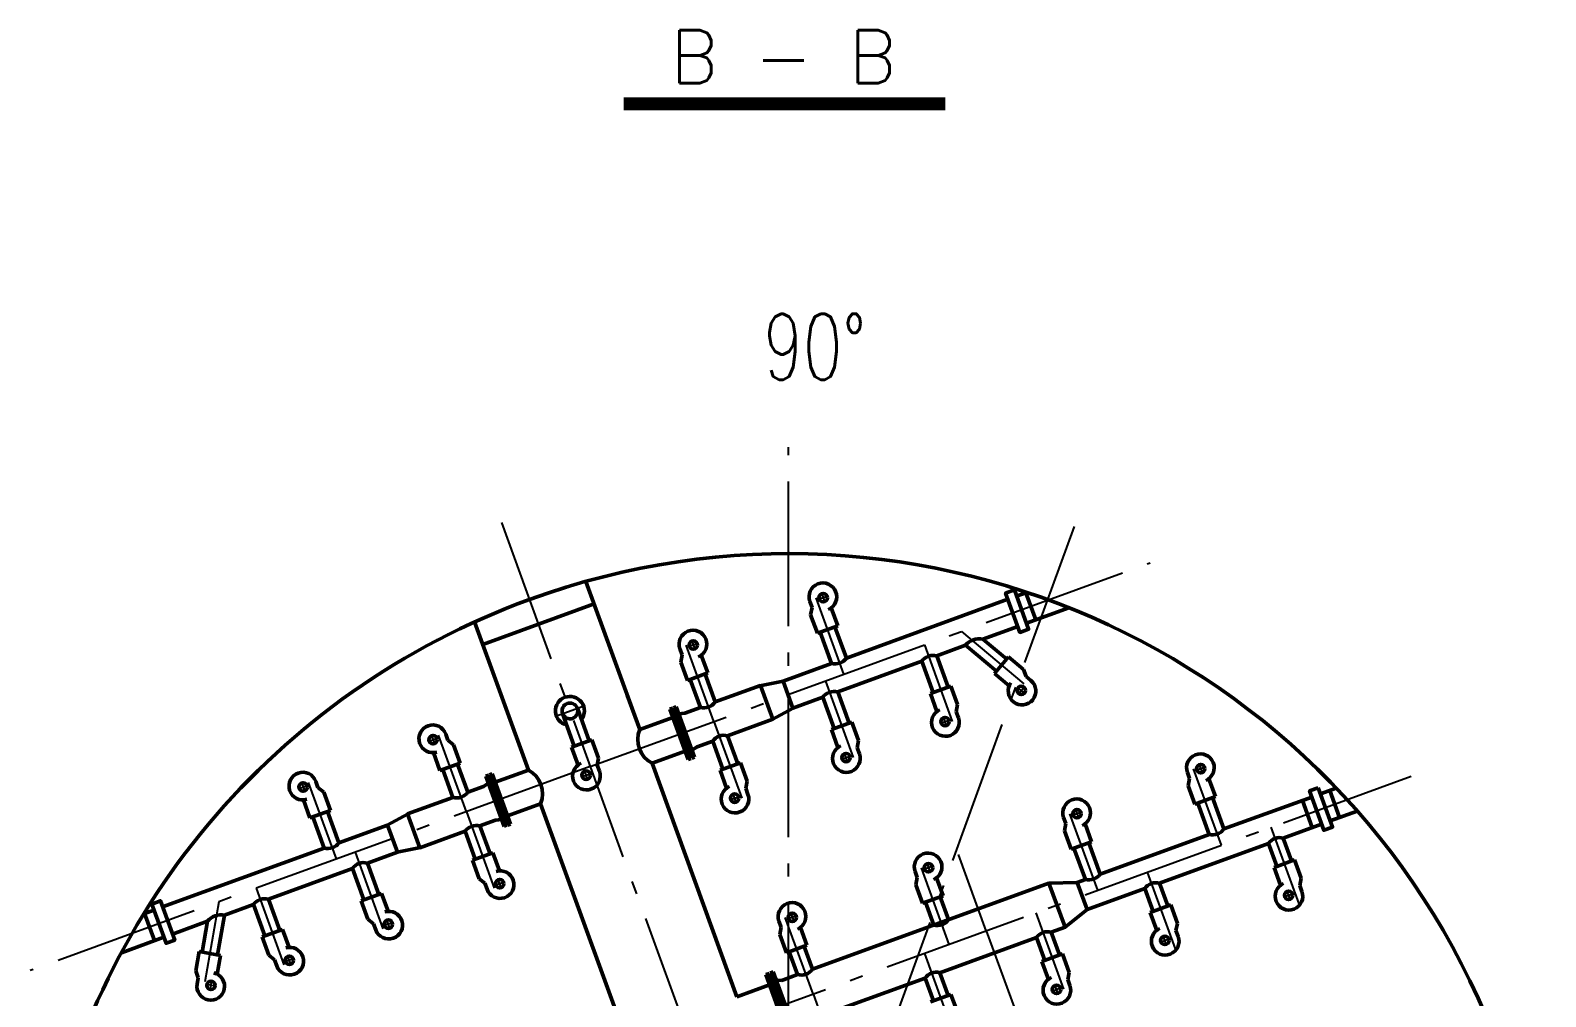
# Model space of a CAD drawing. Header units: inches. Extents: x 17 to 118917, y 16 to 84116.
# Drawn here: x 55793 to 67299, y 53252 to 60588 of the extents above; entities that cross this region are included whole.
import ezdxf

# ---------------------------------------------------------------- set-up
doc = ezdxf.new("R2010")
doc.units = ezdxf.units.IN
doc.header["$MEASUREMENT"] = 0
doc.linetypes.add('AUSGEZOGEN', pattern=[0])
doc.linetypes.add('STRICHPKT2', pattern=[1.6, 1.1, -0.2, 0.1, -0.2])
for name, color, linetype in [('02ACHSE', 3, 'STRICHPKT2'), ('02BEMASS', 3, 'AUSGEZOGEN'), ('05TEXT', 1, 'AUSGEZOGEN')]:
    doc.layers.add(name, color=color, linetype=linetype)
doc.layers.add('05KOMP', color=1, linetype='AUSGEZOGEN', lineweight=50)
doc.styles.add('HYS', font='romans.shx', dxfattribs={"width": 0.85, "bigfont": 'tcc_hzdx.shx'})
doc.styles.add('HZTXT', font='romans.shx', dxfattribs={"width": 0.7, "bigfont": 'tcc_hzdx.shx'})

msp = doc.modelspace()

# ---------------------------------------------------------------- linework, layer by layer
at = {"layer": '02ACHSE', "color": 3, "ltscale": 1000}
msp.add_line((61548.79935, 52864.04966), (61548.79935, 57423.43918), dxfattribs=at)
at = {"layer": '02ACHSE', "ltscale": 1000}
for p, q in [((59369.41734, 56851.85251), (64186.08266, 43618.17332)), ((63717.56839, 56822.69363), (58911.51604, 43618.17332)), ((60043.91072, 54998.69719), (64294.89731, 56545.92978)), ((61970.28059, 55699.83849), (61758.94995, 56280.46464)), ((61847.46629, 56293.6444), (61776.26024, 56267.72752)), ((60983.60334, 55340.71734), (60772.2727, 55921.34349)), ((60860.78904, 55934.52325), (60789.58299, 55908.60637)), ((62581.08079, 55922.15158), (62792.41143, 55341.52543)), ((62862.98858, 56024.75762), (63336.31935, 55627.58594)), ((61829.3267, 55648.53546), (62040.65733, 55067.90931)), ((63293.66175, 55548.91411), (63342.36956, 55606.96182)), ((62703.89509, 55328.34566), (62775.10114, 55354.26255)), ((59104.2181, 54656.67705), (58892.88746, 55237.3032)), ((60983.60334, 55340.71734), (61194.93397, 54760.09119)), ((60983.60334, 55340.71734), (61194.93397, 54760.09119)), ((58816.60822, 55190.50228), (58887.81427, 55216.41916)), ((60043.91072, 54998.69719), (55792.92412, 53451.46461)), ((61952.14099, 55054.72955), (62023.34704, 55080.64643)), ((59978.61393, 54921.72222), (60049.81999, 54947.6391)), ((60796.35503, 52931.37343), (66277.88049, 54926.48553)), ((64837.0333, 54402.06004), (64625.70267, 54982.68619)), ((64714.21901, 54995.86596), (64643.01295, 54969.94908)), ((57829.93097, 54831.38113), (57901.13702, 54857.29801)), ((58117.54084, 54297.5559), (57906.21021, 54878.18205)), ((61106.41763, 54746.91142), (61177.62369, 54772.8283)), ((59104.2181, 54656.67705), (59315.54873, 54076.0509)), ((59104.2181, 54656.67705), (59315.54873, 54076.0509)), ((63774.52639, 54653.84582), (63703.32033, 54627.92893)), ((63897.34068, 54060.0399), (63686.01005, 54640.66605)), ((65212.91035, 54538.8681), (65424.24099, 53958.24195)), ((65212.91035, 54538.8681), (65424.24099, 53958.24195)), ((58258.49474, 54348.85892), (58469.82537, 53768.23277)), ((63051.61732, 53752.22177), (62840.28669, 54332.84792)), ((62769.70954, 53649.61573), (62558.3789, 54230.24188)), ((62646.89524, 54243.42164), (62575.68919, 54217.50476)), ((64273.21773, 54196.84796), (64484.54837, 53616.22181)), ((64273.21773, 54196.84796), (64484.54837, 53616.22181)), ((59391.82797, 54122.85182), (59320.62192, 54096.93494)), ((57224.83285, 53972.63676), (57117.53748, 53364.13445)), ((57506.74064, 54075.24281), (57718.07128, 53494.61666)), ((65312.38177, 54009.19621), (65383.58782, 54035.11309)), ((61736.04765, 53273.39357), (61524.71702, 53854.01972)), ((61613.23336, 53867.19949), (61542.02731, 53841.2826)), ((63427.49437, 53889.02983), (63638.82501, 53308.40368)), ((58546.10461, 53815.03369), (58474.89856, 53789.11681)), ((63051.61732, 53752.22177), (63262.94796, 53171.59562)), ((64372.68915, 53667.17606), (64443.8952, 53693.09295)), ((57794.35052, 53541.41758), (57723.14447, 53515.50069)), ((62581.77101, 53581.2117), (62793.10165, 53000.58555)), ((57200.78438, 53331.28811), (57126.15969, 53344.44646)), ((61736.04765, 53273.39357), (61947.37829, 52692.76742)), ((63550.30867, 53295.22391), (63621.51472, 53321.1408))]:
    msp.add_line(p, q, dxfattribs=at)
for points in [[(61799.36481, 56318.53976), (61826.5911, 56243.73615)], [(60812.68756, 55959.41861), (60839.91385, 55884.61499)], [(63347.76654, 55551.40484), (63286.78607, 55602.57353)], [(62751.99658, 55303.4503), (62724.77029, 55378.25392)], [(58837.45367, 55240.49227), (58864.67996, 55165.68865)], [(62000.24248, 55029.83419), (61973.01619, 55104.63781)], [(64666.11752, 55020.76132), (64693.34381, 54945.9577)], [(60026.71542, 54896.82686), (59999.48913, 54971.63048)], [(57850.77642, 54881.37112), (57878.00271, 54806.5675)], [(61154.51912, 54722.01606), (61127.29283, 54796.81968)], [(63726.4249, 54678.74118), (63753.65119, 54603.93756)], [(62598.79375, 54268.317), (62626.02004, 54193.51339)], [(59370.98253, 54072.86183), (59343.75624, 54147.66545)], [(65360.48326, 53984.30085), (65333.25697, 54059.10446)], [(61565.13187, 53892.09485), (61592.35816, 53817.29123)], [(58525.25917, 53765.0437), (58498.03288, 53839.84732)], [(64420.79064, 53642.2807), (64393.56435, 53717.08432)], [(57773.50507, 53491.42758), (57746.27878, 53566.2312)], [(57157.73669, 53298.41823), (57171.55984, 53376.81321)], [(63598.41015, 53270.32855), (63571.18386, 53345.13217)]]:
    msp.add_lwpolyline(points, dxfattribs=at)
at = {"layer": '02ACHSE', "ltscale": 1000, "flags": 128}
msp.add_lwpolyline([(59796.03239, 55387.35686), (59983.97091, 55455.76089)], dxfattribs=at)
at = {"layer": '02BEMASS', "ltscale": 1000, "const_width": 100}
msp.add_lwpolyline([(60299.14288, 60029.49918), (62739.66973, 60029.49918)], dxfattribs=at)
at = {"layer": '05KOMP', "ltscale": 1000}
for p, q in [((60420.08665, 55280.8743), (60011.07698, 56404.61912)), ((63215.20743, 56269.53547), (61989.19384, 55823.30302)), ((63281.32128, 56293.59895), (63358.71715, 56321.76874)), ((63351.79823, 56319.25046), (63426.73484, 56113.36381)), ((61711.75995, 56252.23267), (61728.37643, 56206.57927)), ((61728.37643, 56206.57927), (61717.86037, 56151.87515)), ((61717.86037, 56151.87515), (61768.69668, 56012.20352)), ((61874.36232, 56204.85396), (61923.91845, 56068.69962)), ((63356.2579, 56087.7123), (63678.63957, 56205.04963)), ((59574.36329, 54973.05617), (59165.35362, 56096.80099)), ((61923.91845, 56068.69962), (61768.69668, 56012.20352)), ((63290.14404, 56063.64882), (63024.99506, 55967.14248)), ((62894.78743, 55919.75078), (62674.93066, 55839.72946)), ((60725.0827, 55893.11152), (60741.69918, 55847.45812)), ((60741.69918, 55847.45812), (60731.18312, 55792.754)), ((60887.68507, 55845.73281), (60937.2412, 55709.57847)), ((63114.97985, 55705.49593), (63221.15779, 55832.03387)), ((63335.01915, 55736.49285), (63221.15779, 55832.03387)), ((60731.18312, 55792.754), (60782.01943, 55653.08237)), ((60937.2412, 55709.57847), (60782.01943, 55653.08237)), ((61876.43073, 55782.2606), (61508.15856, 55648.2205)), ((62562.16754, 55798.68704), (61923.17656, 55566.11335)), ((63225.97388, 55612.36088), (63114.97985, 55705.49593)), ((63353.26403, 55683.85967), (63335.01915, 55736.49285)), ((61332.77984, 55613.06746), (61509.26257, 55648.62233)), ((61430.53229, 55358.12591), (61337.16079, 55614.66199)), ((61508.15856, 55648.2205), (61583.09518, 55442.33385)), ((62627.44294, 55553.29044), (62782.6647, 55609.78655)), ((62833.50102, 55470.11492), (62782.6647, 55609.78655)), ((63390.48102, 55652.6309), (63353.26403, 55683.85967)), ((60325.34707, 55541.16916), (60420.08665, 55280.8743)), ((61810.41345, 55525.07093), (61583.09518, 55442.33385)), ((62676.99906, 55417.13611), (62627.44294, 55553.29044)), ((62822.98495, 55415.4108), (62833.50102, 55470.11492)), ((60670.49402, 55442.25086), (60648.88109, 55434.3844)), ((60787.39925, 55053.80889), (60648.88109, 55434.3844)), ((60809.01218, 55061.67535), (60670.49402, 55442.25086)), ((60676.13218, 55444.30299), (60697.74511, 55452.16945)), ((60814.65034, 55063.72747), (60676.13218, 55444.30299)), ((60685.02988, 55402.31393), (60687.84896, 55403.33999)), ((60690.66804, 55404.36605), (60687.84896, 55403.33999)), ((60797.2954, 55102.63835), (60687.84896, 55403.33999)), ((60797.2954, 55102.63835), (60687.84896, 55403.33999)), ((60836.26327, 55071.59394), (60697.74511, 55452.16945)), ((60761.66491, 55405.19862), (60717.06925, 55399.07682)), ((61426.15134, 55356.53137), (61584.19918, 55442.73567)), ((62839.60143, 55369.7574), (62822.98495, 55415.4108)), ((58947.18426, 55246.0094), (58963.80074, 55200.356)), ((61875.68884, 55279.67433), (62030.9106, 55336.17043)), ((61925.24496, 55143.51999), (61875.68884, 55279.67433)), ((62081.74692, 55196.4988), (62030.9106, 55336.17043)), ((58963.80074, 55200.356), (59007.01964, 55165.20981)), ((59007.01964, 55165.20981), (59057.85595, 55025.53818)), ((59902.16178, 55146.667), (60057.38354, 55203.1631)), ((59951.71791, 55010.51266), (59902.16178, 55146.667)), ((60108.21986, 55063.49147), (60057.38354, 55203.1631)), ((60855.03641, 55148.66254), (60816.93913, 55124.68657)), ((62071.23086, 55141.79469), (62081.74692, 55196.4988)), ((62087.84734, 55096.14129), (62071.23086, 55141.79469)), ((58853.07806, 55105.19642), (58902.63419, 54969.04208)), ((58902.63419, 54969.04208), (59057.85595, 55025.53818)), ((60097.7038, 55008.78735), (60108.21986, 55063.49147)), ((60114.32028, 54963.13395), (60097.7038, 55008.78735)), ((61158.40553, 53252.35984), (60513.45815, 55024.33821)), ((60513.45815, 55024.33821), (61158.40553, 53252.35984)), ((60809.01218, 55061.67535), (60787.39925, 55053.80889)), ((60794.47633, 55101.61229), (60797.2954, 55102.63835)), ((60800.11448, 55103.66441), (60797.2954, 55102.63835)), ((60814.65034, 55063.72747), (60836.26327, 55071.59394)), ((61029.96548, 54971.8562), (61185.18724, 55028.3523)), ((61236.02356, 54888.68067), (61185.18724, 55028.3523)), ((57960.50701, 54886.88825), (57977.12349, 54841.23485)), ((59273.1711, 54933.66691), (59251.55817, 54925.80045)), ((59390.07632, 54545.22494), (59251.55817, 54925.80045)), ((59411.68925, 54553.0914), (59273.1711, 54933.66691)), ((59278.80925, 54935.71903), (59300.42218, 54943.5855)), ((59417.32741, 54555.14352), (59278.80925, 54935.71903)), ((59287.70695, 54893.72998), (59290.52603, 54894.75604)), ((59293.34511, 54895.7821), (59290.52603, 54894.75604)), ((59399.97248, 54594.0544), (59290.52603, 54894.75604)), ((59399.97248, 54594.0544), (59290.52603, 54894.75604)), ((59438.94034, 54563.00998), (59300.42218, 54943.5855)), ((61079.52161, 54835.70186), (61029.96548, 54971.8562)), ((61225.5075, 54833.97656), (61236.02356, 54888.68067)), ((64578.51266, 54954.45422), (64595.12914, 54908.80082)), ((64595.12914, 54908.80082), (64584.61308, 54854.09671)), ((64741.11503, 54907.07552), (64790.67116, 54770.92118)), ((57977.12349, 54841.23485), (58020.34239, 54806.08866)), ((58020.34239, 54806.08866), (58071.1787, 54666.41703)), ((59232.78502, 54848.73185), (59270.8823, 54872.70782)), ((61242.12398, 54788.32316), (61225.5075, 54833.97656)), ((64584.61308, 54854.09671), (64635.4494, 54714.42508)), ((64790.67116, 54770.92118), (64635.4494, 54714.42508)), ((65522.35371, 54768.07695), (64855.94655, 54525.52458)), ((65588.46757, 54792.14042), (65707.10488, 54835.32088)), ((65658.94452, 54817.79194), (65733.88113, 54611.90528)), ((57866.40081, 54746.07527), (57915.95694, 54609.92093)), ((57915.95694, 54609.92093), (58071.1787, 54666.41703)), ((59667.73479, 54716.52009), (60312.68217, 52944.54171)), ((65526.81338, 54536.53878), (65451.87677, 54742.42544)), ((65663.40418, 54586.25377), (65867.32428, 54660.47462)), ((58136.4541, 54421.02043), (58504.72626, 54555.06054)), ((58661.67009, 54640.86302), (58503.62225, 54554.65871)), ((58504.72626, 54555.06054), (58579.66287, 54349.17389)), ((58750.66064, 54382.73239), (58657.28915, 54639.26848)), ((59326.15652, 54592.19576), (59370.75219, 54598.31757)), ((59411.68925, 54553.0914), (59390.07632, 54545.22494)), ((59397.1534, 54593.02834), (59399.97248, 54594.0544)), ((59402.79155, 54595.08046), (59399.97248, 54594.0544)), ((59417.32741, 54555.14352), (59438.94034, 54563.00998)), ((63638.82004, 54612.43408), (63655.43652, 54566.78068)), ((63655.43652, 54566.78068), (63644.92046, 54512.07656)), ((63801.42241, 54565.05537), (63850.97854, 54428.90104)), ((65597.29033, 54562.1903), (65306.76021, 54456.44598)), ((63644.92046, 54512.07656), (63695.75677, 54372.40493)), ((63850.97854, 54428.90104), (63695.75677, 54372.40493)), ((64743.18344, 54484.48216), (63916.25393, 54183.50444)), ((56797.67739, 53933.74556), (58023.69098, 54379.97802)), ((58352.3446, 54266.4368), (58579.66287, 54349.17389)), ((58755.04159, 54384.32693), (58578.55886, 54348.77206)), ((59305.802, 54344.31202), (59150.58024, 54287.81591)), ((59355.35813, 54208.15768), (59305.802, 54344.31202)), ((65193.9971, 54415.40357), (64367.06759, 54114.42584)), ((57600.59051, 53992.82069), (58239.58149, 54225.39439)), ((59201.41655, 54148.14428), (59150.58024, 54287.81591)), ((62511.1889, 54202.00991), (62527.80538, 54156.35651)), ((65235.92962, 54234.14099), (65391.15138, 54290.63709)), ((65285.48574, 54097.98665), (65235.92962, 54234.14099)), ((65441.9877, 54150.96546), (65391.15138, 54290.63709)), ((59244.63545, 54112.99809), (59201.41655, 54148.14428)), ((59261.25193, 54067.34469), (59244.63545, 54112.99809)), ((62527.80538, 54156.35651), (62517.28931, 54101.65239)), ((62517.28931, 54101.65239), (62568.12563, 53961.98076)), ((62673.79127, 54154.6312), (62723.34739, 54018.47686)), ((63527.55011, 54114.65795), (63741.65059, 54119.95402)), ((63649.17248, 53780.50325), (63527.55011, 54114.65795)), ((63803.49082, 54142.46202), (63741.65059, 54119.95402)), ((63741.65059, 54119.95402), (63816.5872, 53914.06736)), ((65431.47164, 54096.26134), (65441.9877, 54150.96546)), ((65448.08811, 54050.60794), (65431.47164, 54096.26134)), ((58460.07864, 54036.49389), (58304.85688, 53979.99779)), ((58355.6932, 53840.32616), (58304.85688, 53979.99779)), ((58509.63477, 53900.33955), (58460.07864, 54036.49389)), ((62723.34739, 54018.47686), (62568.12563, 53961.98076)), ((64254.30448, 54073.38342), (63816.5872, 53914.06736)), ((56731.56354, 53909.68209), (56654.16767, 53881.5123)), ((56661.08659, 53884.03058), (56736.0232, 53678.14392)), ((57267.97062, 53871.75695), (57487.82739, 53951.77827)), ((63649.17248, 53780.50325), (63816.5872, 53914.06736)), ((64296.237, 53892.12084), (64451.45876, 53948.61695)), ((64345.79312, 53755.96651), (64296.237, 53892.12084)), ((64502.29508, 53808.94532), (64451.45876, 53948.61695)), ((56872.61401, 53727.85891), (57137.76299, 53824.36525)), ((57708.32455, 53762.87777), (57553.10278, 53706.38167)), ((57757.88067, 53626.72344), (57708.32455, 53762.87777)), ((58398.91209, 53805.17997), (58355.6932, 53840.32616)), ((58415.52857, 53759.52657), (58398.91209, 53805.17997)), ((61477.52701, 53825.78775), (61494.14349, 53780.13435)), ((61494.14349, 53780.13435), (61483.62743, 53725.43023)), ((61640.12939, 53778.40904), (61689.68551, 53642.25471)), ((64491.77901, 53754.2412), (64502.29508, 53808.94532)), ((64508.39549, 53708.5878), (64491.77901, 53754.2412)), ((56806.50015, 53703.79544), (56484.11848, 53586.4581)), ((57603.9391, 53566.71004), (57553.10278, 53706.38167)), ((61483.62743, 53725.43023), (61534.46375, 53585.7586)), ((61689.68551, 53642.25471), (61534.46375, 53585.7586)), ((57048.52948, 53448.39774), (57074.33976, 53594.77507)), ((57237.0138, 53566.09125), (57074.33976, 53594.77507)), ((57211.85349, 53423.40007), (57237.0138, 53566.09125)), ((57647.158, 53531.56385), (57603.9391, 53566.71004)), ((57663.77448, 53485.91045), (57647.158, 53531.56385)), ((63473.85651, 53520.16869), (63629.07828, 53576.66479)), ((63523.41264, 53384.01436), (63473.85651, 53520.16869)), ((63679.91459, 53436.99317), (63629.07828, 53576.66479)), ((57068.38505, 53396.35079), (57048.52948, 53448.39774)), ((57059.94865, 53348.50555), (57068.38505, 53396.35079)), ((61377.90048, 53419.72488), (61402.33249, 53428.6174)), ((61466.82572, 53175.4048), (61377.90048, 53419.72488)), ((61402.33249, 53428.6174), (61416.35531, 53390.09001)), ((61434.28204, 53440.24609), (61409.85003, 53431.35357)), ((61409.85003, 53431.35357), (61423.87286, 53392.82617)), ((61416.35531, 53390.09001), (61420.11408, 53391.45809)), ((61416.35531, 53390.09001), (61566.16014, 52978.50464)), ((61423.87286, 53392.82617), (61420.11408, 53391.45809)), ((61420.11408, 53391.45809), (61569.91891, 52979.87272)), ((61420.11408, 53391.45809), (61569.91891, 52979.87272)), ((61423.87286, 53392.82617), (61573.67768, 52981.2408)), ((61453.92564, 53386.27574), (61434.28204, 53440.24609)), ((63669.39853, 53382.28905), (63679.91459, 53436.99317)), ((61158.40553, 53252.35984), (61406.01454, 53342.48215)), ((61453.92564, 53386.27574), (61592.48891, 53005.57627)), ((61496.22503, 53375.31608), (61464.044, 53378.43598)), ((61511.26011, 53380.7884), (61496.22503, 53375.31608)), ((62478.60583, 53354.45184), (62463.57075, 53348.97951)), ((63686.01501, 53336.63565), (63669.39853, 53382.28905)), ((62628.13315, 53212.35056), (62783.35492, 53268.84667)), ((62834.19123, 53129.17504), (62783.35492, 53268.84667))]:
    msp.add_line(p, q, dxfattribs=at)
msp.add_lwpolyline([(63515.41517, 45460.81709, -1), (59582.18352, 56267.28223, -1)], format="xyb", close=True, dxfattribs=at)
for points in [[(63264.49561, 56339.82711), (63373.08357, 56041.48413), (63306.96972, 56017.42066), (63198.38175, 56315.76364)], [(65571.64189, 54838.36859), (65680.22986, 54540.02561), (65614.116, 54515.96213), (65505.52804, 54814.30511)], [(56714.73786, 53955.91025), (56823.32583, 53657.56727), (56889.43968, 53681.63075), (56780.85172, 53979.97373)]]:
    msp.add_lwpolyline(points, close=True, dxfattribs=at)
at = {"layer": '05KOMP', "ltscale": 1000, "flags": 128}
for points in [[(59227.72587, 55925.43464), (60073.44923, 56233.25277)], [(61337.16079, 55614.66199), (60993.29915, 55489.50659)], [(60420.08665, 55280.8743), (60671.45442, 55372.36469)], [(60880.53603, 55448.46417), (60761.66491, 55405.19862)], [(60761.66491, 55405.19862), (60880.53603, 55448.46417)], [(61430.53229, 55358.12591), (61086.67064, 55232.9705)], [(60513.45815, 55024.33821), (60764.82592, 55115.8286)], [(60973.90753, 55191.92808), (60855.03641, 55148.66254)], [(60855.03641, 55148.66254), (60973.90753, 55191.92808)], [(59574.36329, 54973.05617), (59322.99551, 54881.56578)], [(59232.78502, 54848.73185), (59113.9139, 54805.4663)], [(59113.9139, 54805.4663), (59232.78502, 54848.73185)], [(58657.28915, 54639.26848), (59001.15079, 54764.42388)], [(59667.73479, 54716.52009), (59416.36701, 54625.0297)], [(59326.15652, 54592.19576), (59207.2854, 54548.93022)], [(59207.2854, 54548.93022), (59326.15652, 54592.19576)], [(58750.66064, 54382.73239), (59094.52229, 54507.8878)], [(63527.55011, 54114.65795), (61731.61803, 53460.99213)], [(63649.17248, 53780.50325), (63544.68711, 53742.47369)], [(63431.92399, 53701.43127), (62698.96375, 53434.65556)], [(61618.85491, 53419.94971), (61511.26011, 53380.7884)], [(62586.20064, 53393.61314), (61853.24039, 53126.83743)]]:
    msp.add_lwpolyline(points, dxfattribs=at)
at = {"layer": '05KOMP', "ltscale": 1000}
for points in [[(61902.68912, 56060.97278), (61989.19384, 55823.30302)], [(61789.92601, 56019.93036), (61876.43073, 55782.2606)], [(63129.50157, 55722.80224), (62894.78743, 55919.75078)], [(63206.63608, 55814.72757), (63024.99506, 55967.14248)], [(62761.43537, 55602.0597), (62674.93066, 55839.72946)], [(60916.01187, 55701.85163), (60993.29915, 55489.50659)], [(62648.67226, 55561.01729), (62562.16754, 55798.68704)], [(60803.24876, 55660.80921), (60880.53603, 55448.46417)], [(61896.91816, 55287.40117), (61810.41345, 55525.07093)], [(62009.68128, 55328.44359), (61923.17656, 55566.11335)], [(59923.39111, 55154.39384), (59833.6201, 55401.03766)], [(60036.15422, 55195.43626), (59946.38321, 55442.08008)], [(61163.95792, 55020.62546), (61086.67064, 55232.9705)], [(61051.1948, 54979.58304), (60973.90753, 55191.92808)], [(59036.62663, 55017.81134), (59113.9139, 54805.4663)], [(58923.86352, 54976.76893), (59001.15079, 54764.42388)], [(58049.94938, 54658.69019), (58136.4541, 54421.02043)], [(64656.67872, 54722.15192), (64743.18344, 54484.48216)], [(64769.44184, 54763.19434), (64855.94655, 54525.52458)], [(57937.18626, 54617.64777), (58023.69098, 54379.97802)], [(59284.57268, 54336.58517), (59207.2854, 54548.93022)], [(59171.80956, 54295.54276), (59094.52229, 54507.8878)], [(65369.92206, 54282.91025), (65306.76021, 54456.44598)], [(63716.9861, 54380.13178), (63803.49082, 54142.46202)], [(63829.74921, 54421.17419), (63916.25393, 54183.50444)], [(65257.15894, 54241.86783), (65193.9971, 54415.40357)], [(58326.0862, 53987.72463), (58239.58149, 54225.39439)], [(58438.84932, 54028.76704), (58352.3446, 54266.4368)], [(64430.22944, 53940.8901), (64367.06759, 54114.42584)], [(57687.09522, 53755.15093), (57600.59051, 53992.82069)], [(62589.35495, 53969.7076), (62652.5168, 53796.17187)], [(62702.11807, 54010.75002), (62765.27991, 53837.21428)], [(64317.46632, 53899.84769), (64254.30448, 54073.38342)], [(57214.76524, 53570.01427), (57267.97062, 53871.75695)], [(57574.33211, 53714.10851), (57487.82739, 53951.77827)], [(57096.58831, 53590.85205), (57137.76299, 53824.36525)], [(63607.84895, 53568.93795), (63544.68711, 53742.47369)], [(61668.45619, 53634.52786), (61731.61803, 53460.99213)], [(63495.08584, 53527.89554), (63431.92399, 53701.43127)], [(61555.69307, 53593.48545), (61618.85491, 53419.94971)], [(62649.36248, 53220.07741), (62586.20064, 53393.61314)], [(62762.12559, 53261.11982), (62698.96375, 53434.65556)]]:
    msp.add_lwpolyline(points, dxfattribs=at)
at = {"layer": '05KOMP'}
for centre in [(61812.99283, 56281.09709), (60826.31558, 55921.97594), (63317.24299, 55577.01714), (62738.36856, 55340.89298), (58851.08169, 55203.04959), (61986.61446, 55067.27687), (64679.74554, 54983.31864), (60013.0874, 54934.26953), (57864.40443, 54843.92844), (61140.8911, 54759.45874), (63740.05292, 54641.2985), (62612.42177, 54230.87433), (59357.35451, 54110.3045), (65346.85524, 54021.74352), (61578.75989, 53854.65217), (58511.63115, 53802.48638), (64407.16262, 53679.72338), (57759.87705, 53528.87026), (57164.65582, 53337.65855), (63584.78213, 53307.77123)]:
    msp.add_circle(centre, 32, dxfattribs=at)
for centre, radius, start, end in [((61810.42768, 56288.14478), 105, 293.100066167, 199.999999996), ((60823.75042, 55929.02363), 105, 293.100066167, 199.999999996), ((62998.4836, 55837.415), 132.40875, 78.449920758, 141.550079243), ((61903.34494, 55883.74269), 104.99042, 255.146453525, 324.853546478), ((62648.01645, 55738.24738), 104.99042, 75.146453525, 144.853546478), ((63322.98832, 55572.19624), 105, 143.100066166, 49.999999999), ((59890.00165, 55421.55887), 110, 323.055731149, 256.944268847), ((59890.00165, 55421.55887), 60, 19.999999996, 199.999999996), ((60907.45024, 55549.94625), 104.99042, 255.146453525, 324.853546478), ((61896.26235, 55464.63127), 104.99042, 75.146453525, 144.853546478), ((59890.00165, 55421.55887), 60, 199.999999996, 19.999999996), ((62740.93371, 55333.84529), 105, 113.100066167, 19.999999996), ((58848.51654, 55210.09729), 105, 19.999999996, 286.899933824), ((60611.91164, 55205.43262), 206.12684, 158.531084557, 241.468915445), ((61059.75644, 55131.48842), 104.99042, 75.146453525, 144.853546478), ((61989.17961, 55060.22917), 105, 113.100066167, 19.999999996), ((60015.65255, 54927.22184), 105, 113.100066167, 19.999999996), ((64677.18039, 54990.36634), 105, 293.100066167, 199.999999996), ((57861.83928, 54850.97614), 105, 19.999999996, 286.899933824), ((59475.9098, 54791.96177), 206.12684, 338.531084557, 61.468915445), ((59028.065, 54865.90596), 104.99042, 255.146453525, 324.853546478), ((61143.45625, 54752.41104), 105, 113.100066167, 19.999999996), ((63737.48777, 54648.34619), 105, 293.100066167, 199.999999996), ((59180.37119, 54447.44813), 104.99042, 75.146453525, 144.853546478), ((64770.09765, 54585.96424), 104.99042, 255.146453525, 324.853546478), ((65279.846, 54354.9639), 104.99042, 75.146453525, 144.853546478), ((58050.60519, 54481.4601), 104.99042, 255.146453525, 324.853546478), ((62609.85662, 54237.92202), 105, 293.100066167, 199.999999996), ((58325.43039, 54164.95472), 104.99042, 75.146453525, 144.853546478), ((59359.91966, 54103.25681), 105, 199.999999996, 106.899933824), ((63830.40503, 54243.9441), 104.99042, 255.146453525, 324.853546478), ((64340.15338, 54012.94376), 104.99042, 75.146453525, 144.853546478), ((65349.42039, 54014.69583), 105, 113.100066167, 19.999999996), ((57573.6763, 53891.33861), 104.99042, 75.146453525, 144.853546478), ((61576.19474, 53861.69986), 105, 293.100066167, 199.999999996), ((57241.45916, 53742.02947), 132.40875, 78.449920758, 141.550079243), ((58514.1963, 53795.43868), 105, 199.999999996, 106.899933824), ((62679.43101, 53897.65395), 104.99042, 255.146453525, 324.853546478), ((63517.7729, 53640.99161), 104.99042, 75.146453525, 144.853546478), ((64409.72777, 53672.67568), 105, 113.100066167, 19.999999996), ((57762.4422, 53521.82257), 105, 199.999999996, 106.899933824), ((57163.35346, 53330.27249), 105, 170.000000001, 76.899933832), ((61645.76912, 53521.43179), 104.99042, 255.146453525, 324.853546478), ((62672.04954, 53333.17348), 104.99042, 75.146453525, 144.853546478), ((63587.34728, 53300.72353), 105, 113.100066167, 19.999999996), ((61465.20195, 53390.37998), 12, 199.999999996, 264.462565609)]:
    msp.add_arc(centre, radius, start, end, dxfattribs=at)

# ---------------------------------------------------------------- texts
at = {"layer": '02BEMASS', "style": 'HYS'}
msp.add_text('B - B', height=400, dxfattribs=at).set_placement((60654.13718, 60188.04366))
at = {"layer": '05TEXT', "color": 7, "style": 'HZTXT', "width": 0.7}
msp.add_text('90%%d', height=500, dxfattribs=at).set_placement((61359.28142, 57935.8264, -70))

doc.saveas('drawing.dxf')
